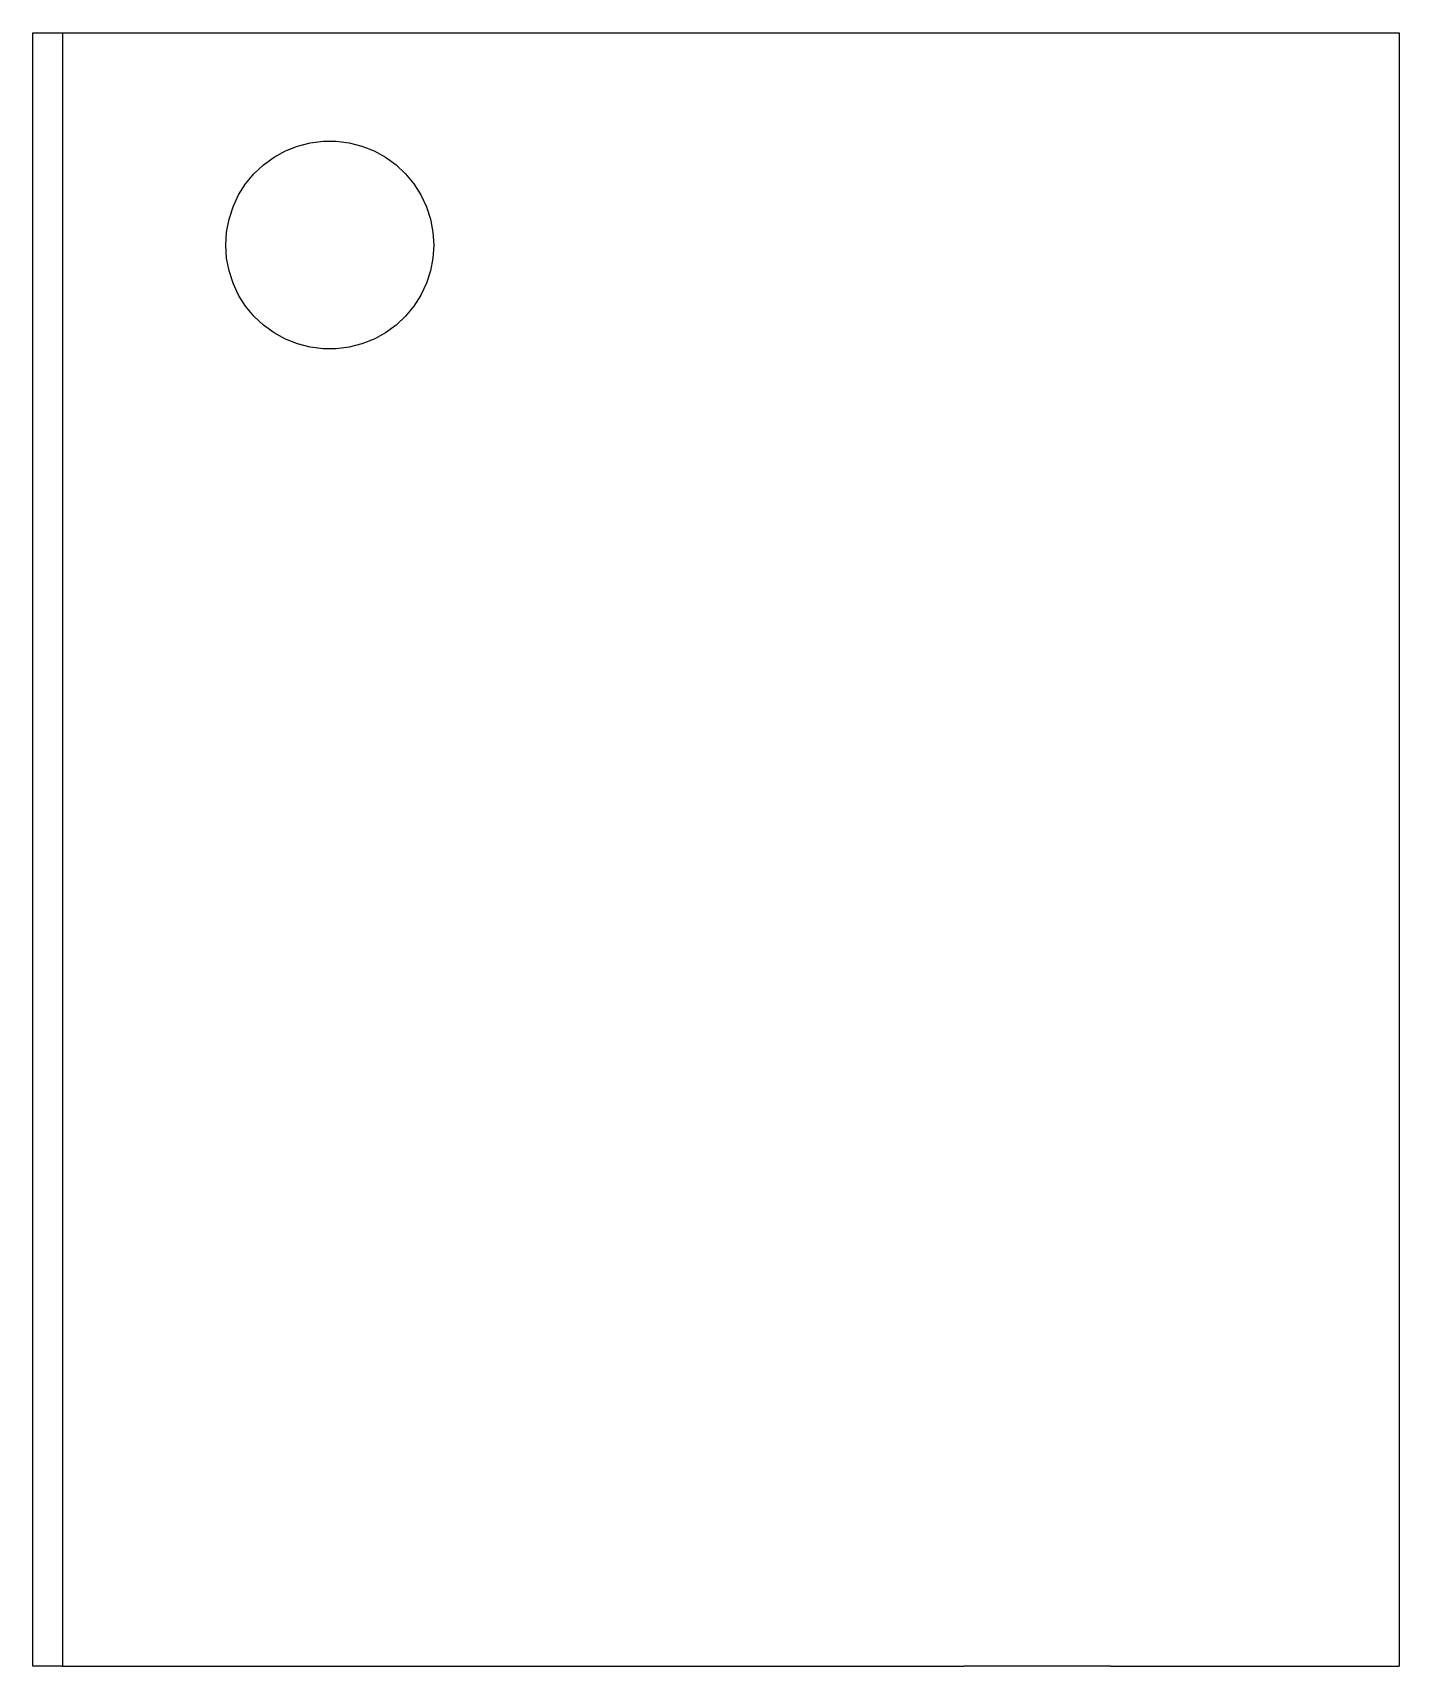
# Model space of a CAD drawing. Header units: metres. Extents: x 0 to 46, y 0 to 55.
import ezdxf

# ---------------------------------------------------------------- set-up
doc = ezdxf.new("R2010")
doc.units = ezdxf.units.M

msp = doc.modelspace()

# ---------------------------------------------------------------- linework, layer by layer
for points in [[(0, 0), (0, 1.1), (0, 2.2), (0, 3.3), (0, 4.4), (0, 5.5), (0, 6.6), (0, 7.7), (0, 8.8), (0, 9.9), (0, 11), (0, 12.1), (0, 13.2), (0, 14.3), (0, 15.4), (0, 16.5), (0, 17.6), (0, 18.7), (0, 19.8), (0, 20.9), (0, 22), (0, 23.1), (0, 24.2), (0, 25.3), (0, 26.4), (0, 27.5), (0, 28.6), (0, 29.7), (0, 30.8), (0, 31.9), (0, 33), (0, 34.1), (0, 35.2), (0, 36.3), (0, 37.4), (0, 38.5), (0, 39.6), (0, 40.7), (0, 41.8), (0, 42.9), (0, 44), (0, 45.1), (0, 46.2), (0, 47.3), (0, 48.4), (0, 49.5), (0, 50.6), (0, 51.7), (0, 52.8), (0, 53.9), (0, 55)], [(0, 55), (0.02, 55), (0.04, 55), (0.06, 55), (0.08, 55), (0.1, 55), (0.12, 55), (0.14, 55), (0.16, 55), (0.18, 55), (0.2, 55), (0.22, 55), (0.24, 55), (0.26, 55), (0.28, 55), (0.3, 55), (0.32, 55), (0.34, 55), (0.36, 55), (0.38, 55), (0.4, 55), (0.42, 55), (0.44, 55), (0.46, 55), (0.48, 55), (0.5, 55), (0.52, 55), (0.54, 55), (0.56, 55), (0.58, 55), (0.6, 55), (0.62, 55), (0.64, 55), (0.66, 55), (0.68, 55), (0.7, 55), (0.72, 55), (0.74, 55), (0.76, 55), (0.78, 55), (0.8, 55), (0.82, 55), (0.84, 55), (0.86, 55), (0.88, 55), (0.9, 55), (0.92, 55), (0.94, 55), (0.96, 55), (0.98, 55), (1, 55)], [(1, 55), (1.607, 55), (2.214, 55), (2.82, 55), (3.427, 55), (4.034, 55), (4.641, 55), (5.248, 55), (5.854, 55), (6.461, 55), (7.068, 55), (7.675, 55), (8.282, 55), (8.888, 55), (9.495, 55), (10.102, 55), (10.709, 55), (11.316, 55), (11.922, 55), (12.529, 55), (13.136, 55), (13.743, 55), (14.349, 55), (14.956, 55), (15.563, 55), (16.17, 55), (16.777, 55), (17.383, 55), (17.99, 55), (18.597, 55), (19.204, 55), (19.811, 55), (20.417, 55), (21.024, 55), (21.631, 55), (22.238, 55), (22.845, 55), (23.451, 55), (24.058, 55), (24.665, 55), (25.272, 55), (25.879, 55), (26.485, 55), (27.092, 55), (27.699, 55), (28.306, 55), (28.913, 55), (29.519, 55), (30.126, 55), (30.733, 55), (31.34, 55)], [(1, 55), (1, 53.9), (1, 52.8), (1, 51.7), (1, 50.6), (1, 49.5), (1, 48.4), (1, 47.3), (1, 46.2), (1, 45.1), (1, 44), (1, 42.9), (1, 41.8), (1, 40.7), (1, 39.6), (1, 38.5), (1, 37.4), (1, 36.3), (1, 35.2), (1, 34.1), (1, 33), (1, 31.9), (1, 30.8), (1, 29.7), (1, 28.6), (1, 27.5), (1, 26.4), (1, 25.3), (1, 24.2), (1, 23.1), (1, 22), (1, 20.9), (1, 19.8), (1, 18.7), (1, 17.6), (1, 16.5), (1, 15.4), (1, 14.3), (1, 13.2), (1, 12.1), (1, 11), (1, 9.9), (1, 8.8), (1, 7.7), (1, 6.6), (1, 5.5), (1, 4.4), (1, 3.3), (1, 2.2), (1, 1.1), (1, 0)], [(31.34, 55), (31.446, 55), (31.553, 55), (31.66, 55), (31.766, 55), (31.873, 55), (31.979, 55), (32.086, 55), (32.192, 55), (32.298, 55), (32.404, 55), (32.509, 55), (32.614, 55), (32.72, 55), (32.825, 55), (32.929, 55), (33.034, 55), (33.138, 55), (33.242, 55), (33.345, 55), (33.448, 55), (33.551, 55), (33.653, 55), (33.755, 55), (33.857, 55), (33.958, 55), (34.058, 55), (34.158, 55), (34.258, 55), (34.357, 55), (34.455, 55), (34.554, 55), (34.652, 55), (34.748, 55), (34.844, 55), (34.94, 55), (35.035, 55), (35.129, 55), (35.222, 55), (35.316, 55), (35.408, 55), (35.499, 55), (35.59, 55), (35.681, 55), (35.769, 55), (35.857, 55), (35.946, 55), (36.032, 55), (36.118, 55), (36.203, 55), (36.288, 55)], [(36.288, 55), (36.512, 55), (36.735, 55), (36.958, 55), (37.191, 55), (37.435, 55), (37.679, 55), (37.923, 55), (38.18, 55), (38.438, 55), (38.697, 55), (38.958, 55), (39.225, 55), (39.492, 55), (39.758, 55), (40.026, 55), (40.294, 55), (40.562, 55), (40.829, 55), (41.091, 55), (41.353, 55), (41.615, 55), (41.871, 55), (42.12, 55), (42.37, 55), (42.62, 55), (42.851, 55), (43.083, 55), (43.314, 55), (43.534, 55), (43.741, 55), (43.948, 55), (44.154, 55), (44.335, 55), (44.512, 55), (44.689, 55), (44.856, 55), (44.998, 55), (45.14, 55), (45.283, 55), (45.398, 55), (45.502, 55), (45.607, 55), (45.705, 55), (45.769, 55), (45.833, 55), (45.896, 55), (45.936, 55), (45.957, 55), (45.979, 55), (46, 55)], [(46, 55), (46, 53.9), (46, 52.8), (46, 51.7), (46, 50.6), (46, 49.5), (46, 48.4), (46, 47.3), (46, 46.2), (46, 45.1), (46, 44), (46, 42.9), (46, 41.8), (46, 40.7), (46, 39.6), (46, 38.5), (46, 37.4), (46, 36.3), (46, 35.2), (46, 34.1), (46, 33), (46, 31.9), (46, 30.8), (46, 29.7), (46, 28.6), (46, 27.5), (46, 26.4), (46, 25.3), (46, 24.2), (46, 23.1), (46, 22), (46, 20.9), (46, 19.8), (46, 18.7), (46, 17.6), (46, 16.5), (46, 15.4), (46, 14.3), (46, 13.2), (46, 12.1), (46, 11), (46, 9.9), (46, 8.8), (46, 7.7), (46, 6.6), (46, 5.5), (46, 4.4), (46, 3.3), (46, 2.2), (46, 1.1), (46, 0)], [(6.5, 47.85), (6.528, 48.289), (6.61, 48.72), (6.746, 49.138), (6.933, 49.536), (7.168, 49.907), (7.449, 50.246), (7.769, 50.547), (8.125, 50.805), (8.51, 51.017), (8.918, 51.179), (9.344, 51.288), (9.78, 51.343), (10.22, 51.343), (10.656, 51.288), (11.082, 51.179), (11.49, 51.017), (11.875, 50.805), (12.231, 50.547), (12.551, 50.246), (12.832, 49.907), (13.067, 49.536), (13.254, 49.138), (13.39, 48.72), (13.472, 48.289), (13.5, 47.85), (13.472, 47.411), (13.39, 46.98), (13.254, 46.562), (13.067, 46.164), (12.832, 45.793), (12.551, 45.454), (12.231, 45.153), (11.875, 44.895), (11.49, 44.683), (11.082, 44.521), (10.656, 44.412), (10.22, 44.357), (9.78, 44.357), (9.344, 44.412), (8.918, 44.521), (8.51, 44.683), (8.125, 44.895), (7.769, 45.153), (7.449, 45.454), (7.168, 45.793), (6.933, 46.164), (6.746, 46.562), (6.61, 46.98), (6.528, 47.411), (6.5, 47.85)], [(1, 0), (0.98, 0), (0.96, 0), (0.94, 0), (0.92, 0), (0.9, 0), (0.88, 0), (0.86, 0), (0.84, 0), (0.82, 0), (0.8, 0), (0.78, 0), (0.76, 0), (0.74, 0), (0.72, 0), (0.7, 0), (0.68, 0), (0.66, 0), (0.64, 0), (0.62, 0), (0.6, 0), (0.58, 0), (0.56, 0), (0.54, 0), (0.52, 0), (0.5, 0), (0.48, 0), (0.46, 0), (0.44, 0), (0.42, 0), (0.4, 0), (0.38, 0), (0.36, 0), (0.34, 0), (0.32, 0), (0.3, 0), (0.28, 0), (0.26, 0), (0.24, 0), (0.22, 0), (0.2, 0), (0.18, 0), (0.16, 0), (0.14, 0), (0.12, 0), (0.1, 0), (0.08, 0), (0.06, 0), (0.04, 0), (0.02, 0), (0, 0)], [(1, 0), (1.607, 0), (2.214, 0), (2.82, 0), (3.427, 0), (4.034, 0), (4.641, 0), (5.248, 0), (5.854, 0), (6.461, 0), (7.068, 0), (7.675, 0), (8.282, 0), (8.888, 0), (9.495, 0), (10.102, 0), (10.709, 0), (11.316, 0), (11.922, 0), (12.529, 0), (13.136, 0), (13.743, 0), (14.349, 0), (14.956, 0), (15.563, 0), (16.17, 0), (16.777, 0), (17.383, 0), (17.99, 0), (18.597, 0), (19.204, 0), (19.811, 0), (20.417, 0), (21.024, 0), (21.631, 0), (22.238, 0), (22.845, 0), (23.451, 0), (24.058, 0), (24.665, 0), (25.272, 0), (25.879, 0), (26.485, 0), (27.092, 0), (27.699, 0), (28.306, 0), (28.913, 0), (29.519, 0), (30.126, 0), (30.733, 0), (31.34, 0)], [(36.288, 0), (36.203, 0), (36.118, 0), (36.032, 0), (35.946, 0), (35.857, 0), (35.769, 0), (35.681, 0), (35.59, 0), (35.499, 0), (35.408, 0), (35.316, 0), (35.222, 0), (35.129, 0), (35.035, 0), (34.94, 0), (34.844, 0), (34.748, 0), (34.652, 0), (34.554, 0), (34.455, 0), (34.357, 0), (34.258, 0), (34.158, 0), (34.058, 0), (33.958, 0), (33.857, 0), (33.755, 0), (33.653, 0), (33.551, 0), (33.448, 0), (33.345, 0), (33.242, 0), (33.138, 0), (33.034, 0), (32.929, 0), (32.825, 0), (32.72, 0), (32.614, 0), (32.509, 0), (32.404, 0), (32.298, 0), (32.192, 0), (32.086, 0), (31.979, 0), (31.873, 0), (31.766, 0), (31.66, 0), (31.553, 0), (31.446, 0), (31.34, 0)], [(36.288, 0), (36.512, 0), (36.735, 0), (36.958, 0), (37.191, 0), (37.435, 0), (37.679, 0), (37.923, 0), (38.18, 0), (38.438, 0), (38.697, 0), (38.958, 0), (39.225, 0), (39.492, 0), (39.758, 0), (40.026, 0), (40.294, 0), (40.562, 0), (40.829, 0), (41.091, 0), (41.353, 0), (41.615, 0), (41.871, 0), (42.12, 0), (42.37, 0), (42.62, 0), (42.851, 0), (43.083, 0), (43.314, 0), (43.534, 0), (43.741, 0), (43.948, 0), (44.154, 0), (44.335, 0), (44.512, 0), (44.689, 0), (44.856, 0), (44.998, 0), (45.14, 0), (45.283, 0), (45.398, 0), (45.502, 0), (45.607, 0), (45.705, 0), (45.769, 0), (45.833, 0), (45.896, 0), (45.936, 0), (45.957, 0), (45.979, 0), (46, 0)]]:
    msp.add_lwpolyline(points)

doc.saveas('drawing.dxf')
